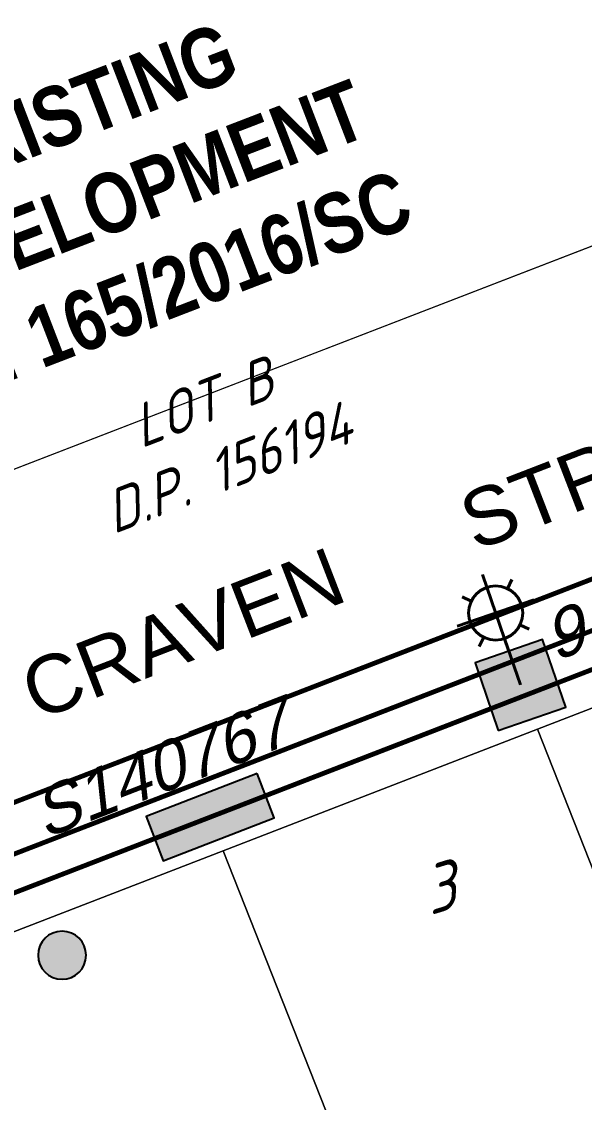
# Model space of a CAD drawing. Header units: metres. Extents: x 310412 to 311596, y 6269899 to 6270937.
# Drawn here: x 310967.3 to 310990.71, y 6270417.53 to 6270462.45 of the extents above; entities that cross this region are included whole.
import ezdxf
from ezdxf.enums import TextEntityAlignment as Align

# ---------------------------------------------------------------- set-up
doc = ezdxf.new("R2010")
doc.units = ezdxf.units.M
for name, pattern in [('Cable Exist UG', [8.2, 4, -1.2, 1.8, -1.2]), ('Dash', [5, 3, -2]), ('IECLCENT', [15.5, 9.5, -2, 2, -2])]:
    doc.linetypes.add(name, pattern=pattern)
doc.layers.get('0').update_dxf_attribs({"color": 6})
for name, color, linetype in [('_User D-STAGE', 253, 'Dash'), ('Equip_SP_SL_EXT', 7, 'Continuous'), ('Mains_HV_EXT', 7, 'Continuous'), ('Notes', 7, 'Continuous'), ('Notes_HV_MISC', 7, 'Continuous'), ('Notes_SP_MISC', 7, 'Continuous'), ('SupportsUG_SP_LV_EXT', 7, 'Continuous'), ('SupportsUG_SP_LV_SL_EXT', 7, 'Continuous')]:
    doc.layers.add(name, color=color, linetype=linetype)
doc.layers.add('_User E-LOTNO', color=7, linetype='Continuous', lineweight=0, true_color=0x969696)
doc.layers.add('Cadastre Land Parcels_SP_EXT', color=9, linetype='Continuous', lineweight=5)
doc.layers.add('Cadastre Roads_SP_EXT', color=9, linetype='Continuous', lineweight=5)
doc.styles.add('ARIAL', font='arial.ttf', dxfattribs={"height": 2})
doc.styles.add('ARIALBOLD', font='arialbd.ttf')
doc.styles.add('COLUMN_LABEL', font='arial.ttf')
doc.styles.add('iecARIAL', font='arial.ttf', dxfattribs={"height": 2})
doc.styles.add('ISOCP ITALIC', font='isocp.shx', dxfattribs={"oblique": 20})
doc.styles.add('POLE_LABEL', font='arial.ttf')
doc.styles.get("Standard").update_dxf_attribs({"font": 'arial.ttf'})

# ---------------------------------------------------------------- blocks, each defined once
blk = doc.blocks.new('POLE_EXT')
blk.add_hatch(color=256).paths.add_polyline_path([(-1, 0, 1), (1, 0, 1)])
blk.add_lwpolyline([(-1, 0, 1), (1, 0, 1)], format="xyb", close=True)
for tag, height, flags, p in [('pNumber', 2.5, 8, (-17.84, 2.067)), ('OWNED_BY', 0.2, 9, (1.355, -0.4)), ('SPECIAL_USE', 0.2, 9, (1.355, -0.8)), ('STATE', 0.2, 9, (1.355, -1)), ('PARENT', 0.2, 9, (1.355, -0.6)), ('cLV', 0.2, 9, (1.355, -1.4)), ('USAGE', 0.2, 9, (1.355, -1.2)), ('hDepth', 0.2, 9, (1.355, -1.6)), ('hDia', 0.2, 9, (1.355, -1.8)), ('cHV', 0.2, 9, (1.355, -2)), ('LBRACKET', 0.2, 9, (1.355, -2.2)), ('LExisting', 0.2, 9, (1.355, -2.4)), ('LANTNUMBER', 0.2, 9, (1.355, -2.6)), ('LOther', 0.2, 9, (1.355, -2.8)), ('LRemove', 0.2, 9, (1.355, -3)), ('LEGEND', 0.2, 9, (1.355, -3.2)), ('cLinedev', 0.2, 9, (1.355, -3.4)), ('LOCATION', 0.2, 9, (1.355, -3.6)), ('pExisting', 0.2, 9, (1.355, -3.8)), ('PFNUMBER', 0.2, 9, (1.355, -4)), ('pFooting', 0.2, 9, (1.355, -4.4)), ('NEWPFNUMBER', 0.2, 9, (1.355, -4.2)), ('pNew', 0.2, 9, (1.355, -4.6)), ('pRelocate', 0.2, 9, (1.355, -5)), ('pRemove', 0.2, 9, (1.355, -5.2)), ('pReplace', 0.2, 9, (1.355, -5.4)), ('pStay', 0.2, 9, (1.355, -5.6)), ('pType', 0.2, 9, (1.355, -5.8)), ('cspan', 0.2, 9, (1.355, -6)), ('STREETNAME', 0.2, 9, (1.355, -6.2)), ('SUBURB', 0.2, 9, (1.355, -6.4)), ('NOTES', 0.2, 9, (1.355, -6.6)), ('MAINTAINED_BY', 0.2, 9, (1.355, -6.814)), ('OPERATED_BY', 0.2, 9, (1.355, -7.014))]:
    blk.add_attdef(tag, text='', height=height, dxfattribs=dict(flags=flags)).set_placement(p, align=Align.MIDDLE_LEFT)
at = {"style": 'POLE_LABEL', "oblique": 15, "flags": 9}
blk.add_attdef('ASSET_NUM', text='', height=2, dxfattribs=at).set_placement((2, 2), align=Align.MIDDLE_LEFT)
at = {"style": 'POLE_LABEL', "flags": 9}
for tag, p in [('STRUCTURE_PLANT_NUMBER', (1.355, 0.028)), ('STREET_CODE', (1.355, -0.2))]:
    blk.add_attdef(tag, text='', height=0.2, dxfattribs=at).set_placement(p, align=Align.MIDDLE_LEFT)
at = {"flags": 1}
blk.add_attdef('Z', (1.355, -7.328), '', height=0.2, dxfattribs=at)
blk = doc.blocks.new('PILLAR_EXT')
blk.add_hatch(color=256).paths.add_polyline_path([(-2.475, 0.99), (-2.475, -0.99), (2.475, -0.99), (2.475, 0.99)])
blk.add_lwpolyline([(-2.475, -0.99), (2.475, -0.99), (2.475, 0.99), (-2.475, 0.99)], close=True)
at = {"style": 'ARIAL', "oblique": 15, "flags": 8}
blk.add_attdef('ASSET_NUM', (1.5, 3.5), '', height=2, dxfattribs=at)
for tag, p, flags in [('OWNED_BY', (0, -0.2), 9), ('STATE', (0, -0.4), 9), ('SUPPORT_TYPE', (0, -0.6), 9), ('USAGE', (0, -0.8), 9), ('LEGEND', (0, -1), 9), ('LOCATION', (0, -1.2), 9), ('NOTES', (0, -1.4), 9), ('STREETNAME', (0, -1.8), 9), ('PARENT', (0, -1.6), 9), ('SUBURB', (0, -2), 1)]:
    blk.add_attdef(tag, p, '', height=0.2, dxfattribs=dict(flags=flags))
blk = doc.blocks.new('COLUMN_EXT')
blk.add_hatch(color=256).paths.add_polyline_path([(-1.485, 1.485), (-1.485, -1.485), (1.485, -1.485), (1.485, 1.485)])
blk.add_lwpolyline([(-1.485, -1.485), (1.485, -1.485), (1.485, 1.485), (-1.485, 1.485)], close=True)
at = {"style": 'COLUMN_LABEL', "oblique": 15, "flags": 8}
blk.add_attdef('ASSET_NUM', text='', height=2, rotation=180, dxfattribs=at).set_placement((2, 2), align=Align.MIDDLE_LEFT)
at = {"flags": 9}
for tag, style, p in [('STRUCTURE_PLANT_NUMBER', 'POLE_LABEL', (1.813, 0.031)), ('STREET_CODE', 'COLUMN_LABEL', (1.813, -0.2))]:
    blk.add_attdef(tag, text='', height=0.2, dxfattribs=dict(at, style=style)).set_placement(p, align=Align.MIDDLE_LEFT)
for tag, p in [('COLUMN_TYPE', (1.813, -0.4)), ('OWNED_BY', (1.813, -0.6)), ('STATE', (1.813, -0.8)), ('USAGE', (1.813, -1)), ('LEGEND', (1.813, -1.2)), ('LOCATION', (1.813, -1.4)), ('STREETNAME', (1.813, -1.6)), ('SUBURB', (1.813, -1.8)), ('NOTES', (1.813, -2))]:
    blk.add_attdef(tag, text='', height=0.2, dxfattribs=at).set_placement(p, align=Align.MIDDLE_LEFT)
at = {"flags": 1}
blk.add_attdef('Z', (1.813, -2.351), '', height=0.2, dxfattribs=at)
blk = doc.blocks.new('SL_LANTERN_EXT')
at = {"lineweight": 40}
for p, q in [((0, 1.968), (0, 6.468)), ((-1.459, 5.676), (-1.061, 5.278)), ((1.458, 5.676), (1.06, 5.278)), ((-2.25, 4.218), (2.25, 4.218)), ((-1.459, 2.759), (-1.061, 3.157)), ((1.458, 2.759), (1.06, 3.157)), ((0, 0), (0, 2.721))]:
    blk.add_line(p, q, dxfattribs=at)
blk.add_circle((0, 4.218), 1.5, dxfattribs=at)
at = {"style": 'iecARIAL', "flags": 9}
blk.add_attdef('ASSET_NUM', (1.5, 1.5), '', height=2.5, dxfattribs=at)
for tag, p, height, flags in [('CONSTRUCTED_VOLTAGE', (0.981, -0.653), 0.2, 9), ('CONTROL_TYPE', (0.981, -0.853), 0.2, 9), ('LANTERN_PURPOSE', (0.981, -1.053), 0.2, 9), ('LANTERN_TYPE', (0.981, -1.253), 0.2, 9), ('LNUMBER', (2.181, -3.253), 2.5, 8), ('OPERATING_VOLTAGE', (0.981, -1.653), 0.2, 9), ('ORIENTATION', (0.981, -1.853), 0.2, 9), ('NO_PHASES', (0.981, -1.453), 0.2, 9), ('OWNED_BY', (0.981, -2.053), 0.2, 9), ('STATE', (0.981, -2.253), 0.2, 9), ('USAGE', (0.981, -2.453), 0.2, 9), ('CEXIST', (0.981, -2.653), 0.2, 9), ('CNEW', (0.981, -2.853), 0.2, 9), ('CNUMBER', (0.981, -3.053), 0.2, 9), ('CREMOVE', (0.981, -3.253), 0.2, 9), ('CREPLACE', (0.981, -3.453), 0.2, 9), ('LKINGHEIGHT', (0.981, -3.653), 0.2, 9), ('LBRACKET', (0.981, -3.853), 0.2, 9), ('LBRACKETVOCAB', (0.981, -4.053), 0.2, 9), ('LCATEGORY', (0.981, -4.253), 0.2, 9), ('LCHARGE1', (0.981, -4.453), 0.2, 9), ('LCHARGE1PERCENT', (0.981, -4.653), 0.2, 9), ('LCHARGE2', (0.981, -4.853), 0.2, 9), ('LCHARGE2PERCENT', (0.981, -5.053), 0.2, 9), ('LCHARGE3', (0.981, -5.253), 0.2, 9), ('LCHARGE3PERCENT', (0.981, -5.453), 0.2, 9), ('LEXIST', (0.981, -5.653), 0.2, 9), ('LLAMP', (0.981, -5.853), 0.2, 9), ('LLAMPVOCAB', (0.981, -6.053), 0.2, 9), ('LMAST', (0.981, -6.253), 0.2, 9), ('LMASTVOCAB', (0.981, -6.453), 0.2, 9), ('LNEW', (0.981, -6.653), 0.2, 9), ('LANTNUMBER', (0.981, -6.853), 0.2, 9), ('LOUTREACH', (0.981, -7.253), 0.2, 9), ('LOUTREACHVOCAB', (0.981, -7.453), 0.2, 9), ('LRATECODE', (0.981, -7.653), 0.2, 9), ('LREMOVE', (0.981, -7.853), 0.2, 9), ('LREPLACE', (0.981, -8.053), 0.2, 9), ('LTYPE', (0.981, -8.253), 0.2, 9), ('LTYPEVOCAB', (0.981, -8.453), 0.2, 9), ('LEGEND', (0.981, -8.653), 0.2, 9), ('LOCATION', (0.981, -8.853), 0.2, 9), ('NOTES', (0.981, -9.053), 0.2, 9), ('STREETNAME', (0.981, -9.253), 0.2, 9), ('SUBURB', (0.981, -9.453), 0.2, 1)]:
    blk.add_attdef(tag, p, '', height=height, dxfattribs=dict(flags=flags))
blk = doc.blocks.new('A$C64462609')
at = {"layer": '_User E-LOTNO', "insert": (310975.304, 6270445.248), "char_height": 1.75, "attachment_point": 5, "rotation": 21.0446, "style": 'ISOCP ITALIC', "bg_fill": 3, "box_fill_scale": 1.1, "bg_fill_color": 256, "bg_fill_transparency": 0}
blk.add_mtext('LOT B\\PD.P. 156194', dxfattribs=at)
at = {"layer": '_User D-STAGE', "insert": (310969.177, 6270460.025), "char_height": 2.5, "attachment_point": 1, "rotation": 21.0446, "style": 'ARIALBOLD', "bg_fill": 3, "box_fill_scale": 1.2, "bg_fill_color": 256, "bg_fill_transparency": 0}
blk.add_mtext('\\pi-6.4922;{\\fArial Narrow|b1|i0|c0|p34;\\C251;EXISTING \\P\\pi-10.766;DEVELOPMENT\\P\\pi-11.16;CC: 165/2016/SC}', dxfattribs=at)

msp = doc.modelspace()

# ---------------------------------------------------------------- linework, layer by layer
at = {"layer": 'Cadastre Land Parcels_SP_EXT', "linetype": 'Continuous'}
msp.add_lwpolyline([(311013.74, 6270410.542), (311002.718, 6270438.424), (310988.759, 6270433.033), (310999.782, 6270405.15), (311013.74, 6270410.542)], close=True, dxfattribs=at)

# ---------------------------------------------------------------- block references
at = {"layer": 'Equip_SP_SL_EXT', "xscale": 0.75, "yscale": 0.75, "zscale": 0.75, "rotation": 19.00751090022982}
msp.add_blockref('SL_LANTERN_EXT', (310988.048, 6270434.877), dxfattribs=at)
at = {"layer": 'Notes'}
msp.add_blockref('A$C64462609', (0, 0), dxfattribs=at)
at = {"layer": 'SupportsUG_SP_LV_SL_EXT'}
ref = msp.add_blockref('COLUMN_EXT', (310988.048, 6270434.877), dxfattribs=dict(at, rotation=19.00751089906942))
ref.add_attrib('ASSET_NUM', '919066', dxfattribs={"layer": '0', "height": 2, "rotation": 199.0075, "style": 'COLUMN_LABEL', "oblique": 15, "text_generation_flag": 6}).set_placement((310997.941, 6270439.844), align=Align.MIDDLE_RIGHT)

# ---------------------------------------------------------------- next in the draw order: linework, layer by layer
at = {"layer": 'Cadastre Land Parcels_SP_EXT', "linetype": 'Continuous'}
for points in [[(311335.015, 6270585.926), (311491.185, 6270646.21), (311491.81, 6270646.449), (311505.327, 6270651.343), (311502.658, 6270657.27), (311493.932, 6270682.062), (310942.397, 6270472.999), (310955.402, 6270439.374), (311050.019, 6270475.904), (311073.041, 6270484.791), (311235.7, 6270547.587), (311259.109, 6270556.624), (311317.396, 6270579.125), (311335.015, 6270585.926)], [(310999.782, 6270405.15), (310988.759, 6270433.033), (310975.686, 6270427.983), (310986.707, 6270400.101), (310999.782, 6270405.15)], [(310986.707, 6270400.101), (310975.686, 6270427.983), (310965.45, 6270424.03), (310963.291, 6270418.926), (310972.653, 6270394.659), (310986.707, 6270400.101)]]:
    msp.add_lwpolyline(points, close=True, dxfattribs=at)
at = {"layer": 'Cadastre Roads_SP_EXT', "linetype": 'Continuous'}
msp.add_lwpolyline([(310965.45, 6270424.03), (310975.686, 6270427.983), (310988.759, 6270433.033), (311002.718, 6270438.424), (311016.676, 6270443.815), (311030.634, 6270449.206), (311044.592, 6270454.597), (311055.079, 6270458.648), (311050.019, 6270475.904), (310955.402, 6270439.374), (310961.85, 6270422.66), (310963.291, 6270418.926), (310965.45, 6270424.03)], close=True, dxfattribs=at)
at = {"layer": 'Mains_HV_EXT', "linetype": 'Cable Exist UG', "const_width": 0.2}
for points in [[(311178.557, 6270501.365), (311178.169, 6270503.02), (311175.281, 6270510.413), (311175.281, 6270510.413), (311075.257, 6270471.752), (311071.767, 6270463.956), (311063.173, 6270460.483), (311055.368, 6270464.15), (310973.913, 6270432.664), (310961.752, 6270427.972), (310958.982, 6270421.582), (310953.21, 6270436.032), (310952.079, 6270442.392), (310948.139, 6270452.604)], [(311178.557, 6270501.365), (311176.734, 6270501.776), (311174.112, 6270507.821), (311174.112, 6270507.821), (311076.729, 6270470.175), (311073.252, 6270462.401), (311063.056, 6270458.288), (311055.228, 6270461.962), (310974.625, 6270430.793), (310963.244, 6270426.403), (310959.996, 6270418.954), (310960.455, 6270417.829), (310960.455, 6270417.829), (310969.857, 6270393.721), (310982.079, 6270361.895), (310982.079, 6270361.895), (310987.774, 6270347.143), (310987.624, 6270345.066)]]:
    msp.add_lwpolyline(points, dxfattribs=at)
at = {"layer": 'Notes', "color": 7, "linetype": 'IECLCENT', "lineweight": 35, "ltscale": 0.5, "const_width": 0.2, "flags": 128}
msp.add_lwpolyline([(310962.072, 6270419.895), (310964.317, 6270425.2), (311054.283, 6270459.949), (311055.668, 6270459.61)], dxfattribs=at)

# ---------------------------------------------------------------- next in the draw order: block references
at = {"layer": 'Notes_HV_MISC'}
msp.add_blockref('POLE_EXT', (310968.986, 6270423.64), dxfattribs=at)
at = {"layer": 'SupportsUG_SP_LV_EXT'}
ref = msp.add_blockref('PILLAR_EXT', (310975.145, 6270429.382), dxfattribs=dict(at, rotation=201.1192069764188))
ref.add_attrib('ASSET_NUM', 'S140767', (310968.242, 6270428.47), dxfattribs={"layer": '0', "height": 2, "rotation": 201.1192, "style": 'ARIAL', "oblique": 15, "text_generation_flag": 6})

# ---------------------------------------------------------------- next in the draw order: texts
at = {"layer": 'Cadastre Land Parcels_SP_EXT', "style": 'ISOCP ITALIC', "oblique": 20}
msp.add_text('3', height=2, rotation=16.912, dxfattribs=at).set_placement((310984.285, 6270425.29))
at = {"layer": 'Notes_SP_MISC', "color": 7, "insert": (310967.934, 6270433.346), "char_height": 2.4, "attachment_point": 7, "rotation": 21.1266, "line_spacing_factor": 0.6}
msp.add_mtext('{\\fArial|b0|i0|c0|p39;CRAVEN      STREET}', dxfattribs=at)

doc.saveas('drawing.dxf')
